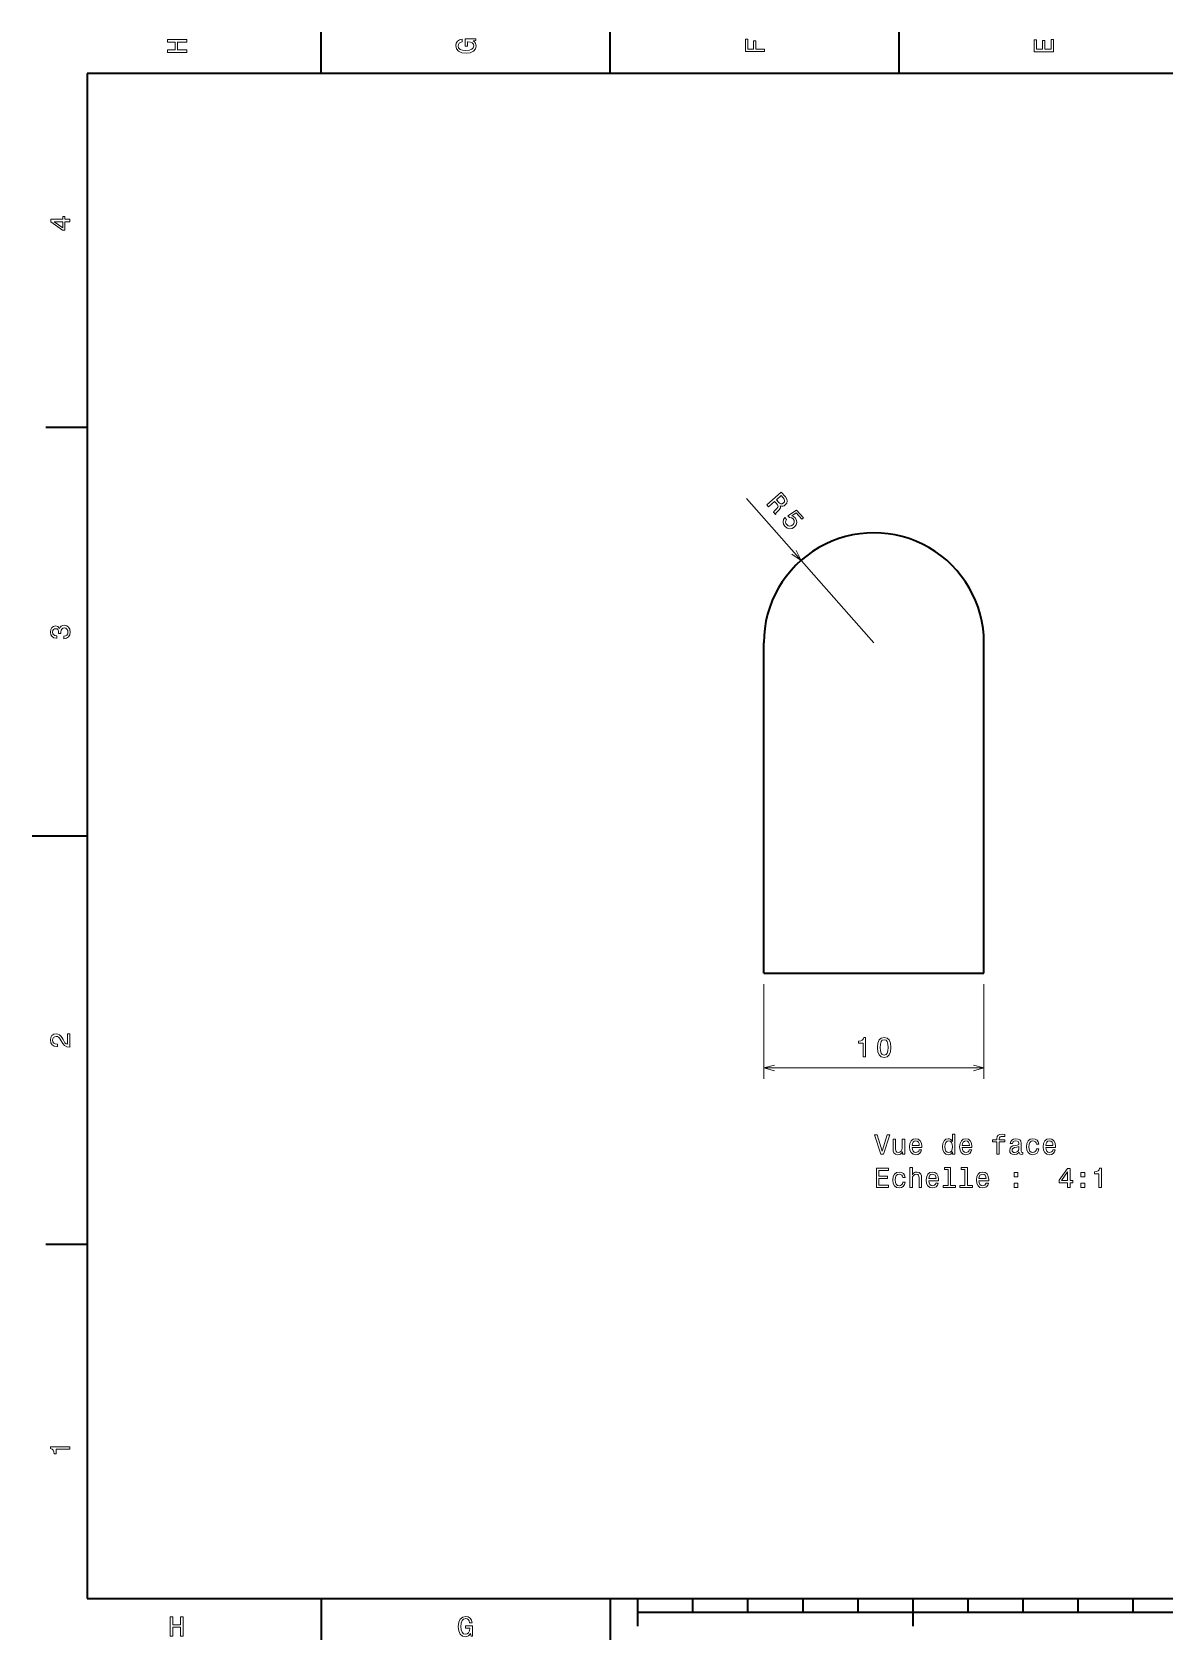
# Model space of a CAD drawing. Extents: x 0 to 420, y 0 to 297.
# Drawn here: x 0 to 205.8, y 2.5 to 294.5 of the extents above; entities that cross this region are included whole.
import ezdxf

# ---------------------------------------------------------------- set-up
doc = ezdxf.new("R2010")
doc.units = 0

msp = doc.modelspace()

# ---------------------------------------------------------------- linework, layer by layer
at = {"color": 7, "lineweight": 35, "ltscale": 0.1875}
for p, q in [((52.5, 287), (52.5, 294.5)), ((105, 287), (105, 294.5)), ((157.5, 287), (157.5, 294.5)), ((10, 222.699997), (2.5, 222.699997)), ((10, 74.300003), (2.5, 74.300003)), ((52.5, 10), (52.5, 2.5)), ((105, 10), (105, 2.5))]:
    msp.add_line(p, q, dxfattribs=at)
at = {"color": 7, "lineweight": 35}
for p, q in [((410, 287), (10, 287)), ((10, 287), (10, 10)), ((132.937302, 123.568329), (132.937302, 183.568329)), ((172.937302, 123.568329), (172.937302, 183.568329)), ((132.937302, 123.568329), (172.937302, 123.568329)), ((10, 10), (410, 10)), ((110, 7.5), (310, 7.5))]:
    msp.add_line(p, q, dxfattribs=at)
at = {"color": 7, "lineweight": 13}
for p, q in [((152.937302, 183.568329), (129.783676, 209.81543)), ((132.937302, 106.387039), (172.937302, 106.387039))]:
    msp.add_line(p, q, dxfattribs=at)
at = {"color": 7, "lineweight": 35, "ltscale": 0.25}
msp.add_line((10, 148.5), (0, 148.5), dxfattribs=at)
at = {"color": 7, "lineweight": 13, "ltscale": 0.429532}
for p, q in [((132.937302, 121.568329), (132.937302, 104.387039)), ((172.937302, 121.568329), (172.937302, 104.387039))]:
    msp.add_line(p, q, dxfattribs=at)
at = {"color": 7, "lineweight": 35, "ltscale": 0.125}
for p, q in [((110, 10), (110, 5)), ((160, 10), (160, 5))]:
    msp.add_line(p, q, dxfattribs=at)
at = {"color": 7, "lineweight": 35, "ltscale": 0.0625}
for p, q in [((120, 10), (120, 7.5)), ((130, 10), (130, 7.5)), ((140, 10), (140, 7.5)), ((150, 10), (150, 7.5)), ((170, 10), (170, 7.5)), ((180, 10), (180, 7.5)), ((190, 10), (190, 7.5)), ((200, 10), (200, 7.5))]:
    msp.add_line(p, q, dxfattribs=at)
at = {"color": 7, "lineweight": 13}
for points in [[(28.083214, 290.829987), (28.083214, 291.299011), (26.439121, 291.299011), (26.439121, 292.701019), (28.083214, 292.701019), (28.083214, 293.164978), (24.583214, 293.164978), (24.583214, 292.701019), (26.010447, 292.701019), (26.010447, 291.299011), (24.583214, 291.299011), (24.583214, 290.829987)], [(80.114197, 292.922913), (80.583214, 293.008667), (80.583214, 293.260803), (78.692001, 293.260803), (78.692001, 291.984863), (79.120674, 291.984863), (79.120674, 292.771606), (79.15094, 292.771606), (79.614914, 292.71109), (79.957855, 292.549713), (80.174713, 292.302612), (80.245316, 291.994965), (80.154541, 291.652039), (79.882202, 291.384735), (79.433357, 291.213257), (78.818085, 291.15274), (78.207855, 291.208221), (77.759003, 291.3797), (77.486671, 291.652039), (77.390854, 292.020172), (77.441284, 292.272339), (77.582497, 292.479126), (77.819527, 292.630402), (78.137245, 292.716156), (78.137245, 293.215424), (77.653099, 293.08429), (77.289986, 292.837189), (77.068085, 292.489197), (76.987396, 292.050446), (77.113472, 291.475525), (77.481628, 291.041779), (78.0616, 290.764404), (78.833214, 290.668579), (79.609871, 290.764404), (80.189842, 291.041779), (80.557999, 291.450287), (80.679039, 291.964691), (80.638687, 292.252167), (80.537827, 292.509369), (80.361313, 292.731262)], [(133.083206, 290.966156), (133.083206, 291.43515), (131.474411, 291.43515), (131.474411, 292.907776), (131.055832, 292.907776), (131.055832, 291.43515), (130.006836, 291.43515), (130.006836, 293.245697), (129.583206, 293.245697), (129.583206, 290.966156)], [(185.583206, 290.940918), (185.583206, 293.159943), (185.159576, 293.159943), (185.159576, 291.404907), (183.974411, 291.404907), (183.974411, 292.968292), (183.555832, 292.968292), (183.555832, 291.404907), (182.506836, 291.404907), (182.506836, 293.119598), (182.083206, 293.119598), (182.083206, 290.940918)], [(6.833213, 260.077362), (6.833213, 260.53125), (5.965778, 260.53125), (5.965778, 261.030548), (5.56232, 261.030548), (5.56232, 260.53125), (3.408862, 260.53125), (3.408862, 260.072327), (5.521974, 258.539185), (5.965778, 258.539185), (5.965778, 260.077362)], [(5.56232, 258.96283), (3.993876, 260.077362), (5.56232, 260.077362)], [(133.480682, 208.647766), (133.790955, 208.296036), (134.899078, 209.27356), (135.216019, 208.914276), (135.438217, 208.639526), (135.532059, 208.426392), (135.48732, 208.22554), (135.297546, 207.990875), (134.973846, 207.671707), (134.770737, 207.452179), (134.678391, 207.290024), (135.028702, 206.892914), (135.100555, 206.956299), (135.129715, 207.136703), (135.299698, 207.340454), (135.699921, 207.74057), (135.957123, 208.081787), (135.978714, 208.255508), (135.930466, 208.455048), (136.158463, 208.387177), (136.384247, 208.398041), (136.610718, 208.476776), (136.831177, 208.63089), (137.102158, 208.964081), (137.20697, 209.325562), (137.130493, 209.701935), (136.879395, 210.085693), (136.105392, 210.96312)], [(136.471191, 209.900452), (136.652008, 209.649719), (136.723602, 209.423706), (136.68132, 209.204834), (136.503326, 208.987305), (136.25061, 208.831604), (136.028168, 208.816956), (135.806625, 208.930878), (135.57753, 209.152466), (135.220551, 209.557129), (136.094193, 210.32782)], [(136.75177, 206.319489), (136.515045, 205.962708), (136.436478, 205.563873), (136.525406, 205.158112), (136.775604, 204.760132), (137.180649, 204.438202), (137.629532, 204.302902), (138.091339, 204.374023), (138.532928, 204.635803), (138.827942, 205.010376), (138.943878, 205.435455), (138.871414, 205.8759), (138.612091, 206.299469), (138.316498, 206.543091), (137.998184, 206.652344), (138.798828, 207.170334), (139.813049, 206.020599), (140.123184, 206.294174), (138.885422, 207.697296), (137.310165, 206.677567), (137.577057, 206.375), (137.948318, 206.312454), (138.259491, 206.089294), (138.431412, 205.810547), (138.473862, 205.518478), (138.391968, 205.237762), (138.190399, 204.985962), (137.915436, 204.817383), (137.623352, 204.774933), (137.342636, 204.856842), (137.090851, 205.058395), (136.940506, 205.282196), (136.890701, 205.513992), (136.926773, 205.747559), (137.062042, 205.967773)], [(5.73379, 184.329117), (5.769093, 184.329117), (6.253242, 184.409805), (6.616354, 184.646835), (6.848343, 185.020035), (6.934078, 185.514282), (6.848343, 186.038773), (6.626441, 186.432144), (6.273415, 186.684311), (5.819525, 186.775085), (5.521974, 186.734741), (5.279899, 186.623795), (5.0933, 186.44223), (4.957133, 186.20015), (4.684798, 186.527969), (4.251081, 186.643967), (3.857709, 186.568314), (3.560158, 186.351456), (3.373559, 185.998428), (3.307997, 185.514282), (3.388689, 185.060394), (3.610591, 184.712402), (3.963617, 184.485458), (4.432637, 184.409805), (4.46794, 184.409805), (4.46794, 184.858658), (4.145173, 184.899002), (3.913184, 185.030121), (3.771974, 185.241943), (3.721542, 185.53949), (3.761888, 185.801743), (3.867795, 185.993378), (4.039265, 186.109375), (4.271254, 186.15477), (4.518372, 186.109375), (4.684798, 185.988342), (4.785663, 185.77652), (4.815922, 185.489059), (4.810879, 185.292374), (5.209294, 185.292374), (5.199208, 185.53949), (5.244596, 185.857224), (5.365634, 186.094254), (5.56232, 186.235458), (5.819525, 186.285889), (6.112032, 186.230423), (6.328891, 186.084167), (6.465058, 185.852173), (6.510447, 185.54454), (6.460014, 185.226807), (6.308718, 184.994827), (6.066643, 184.848572), (5.73379, 184.793091)], [(6.833213, 110.169449), (6.833213, 112.575073), (6.399496, 112.575073), (6.399496, 110.673775), (6.162464, 110.779686), (5.965778, 110.961243), (5.607709, 111.521034), (5.456412, 111.818588), (5.239553, 112.151443), (4.987392, 112.388474), (4.689842, 112.524643), (4.351945, 112.575073), (3.928314, 112.489334), (3.595461, 112.252304), (3.383646, 111.889191), (3.307997, 111.420174), (3.393732, 110.93602), (3.630764, 110.567871), (4.009006, 110.330833), (4.508286, 110.250145), (4.578891, 110.250145), (4.578891, 110.709076), (4.538545, 110.709076), (4.195605, 110.754463), (3.943444, 110.890633), (3.782061, 111.107491), (3.726585, 111.394958), (3.777017, 111.687462), (3.903098, 111.90432), (4.099784, 112.045532), (4.346902, 112.095963), (4.578891, 112.060661), (4.775577, 111.964844), (4.947046, 111.803459), (5.098343, 111.581558), (5.259727, 111.284004), (5.572406, 110.789772), (5.90526, 110.441788), (6.308718, 110.235016), (6.818084, 110.169449)], [(150.978516, 108.387039), (151.437439, 108.387039), (151.437439, 111.912254), (151.094513, 111.912254), (151.003723, 111.604614), (150.822174, 111.397842), (150.5448, 111.276802), (150.161514, 111.236458), (150.161514, 110.878387), (150.978516, 110.878387)], [(153.58989, 110.096687), (153.665543, 109.304901), (153.902573, 108.740059), (154.280823, 108.397125), (154.805313, 108.286171), (155.324768, 108.397125), (155.703003, 108.740059), (155.934998, 109.304901), (156.015686, 110.096687), (155.934998, 110.88343), (155.839172, 111.196114), (155.703003, 111.453316), (155.324768, 111.796257), (154.805313, 111.912254), (154.280823, 111.796257), (153.902573, 111.448273), (153.665543, 110.88343)], [(154.074051, 110.096687), (154.114395, 110.706917), (154.240479, 111.145683), (154.467422, 111.402885), (154.805313, 111.493668), (155.138168, 111.402885), (155.365112, 111.145683), (155.491196, 110.706917), (155.53154, 110.096687), (155.491196, 109.481415), (155.365112, 109.042656), (155.138168, 108.785446), (154.805313, 108.699715), (154.467422, 108.785446), (154.240479, 109.042656), (154.114395, 109.481415)], [(155.33284, 94.216743), (154.455307, 91.236198), (153.552582, 94.216743), (153.073471, 94.216743), (154.203156, 90.7117), (154.707474, 90.7117), (155.811935, 94.216743)], [(159.871735, 91.937202), (161.646957, 91.937202), (161.651993, 92.143974), (161.571304, 92.723946), (161.349411, 93.157669), (160.996384, 93.419914), (160.527359, 93.515732), (160.06842, 93.414871), (159.715393, 93.132446), (159.488449, 92.673515), (159.407761, 92.068329), (159.483414, 91.448013), (159.710358, 90.994118), (160.058334, 90.7117), (160.512238, 90.615883), (160.905609, 90.681442), (161.228363, 90.852913), (161.465393, 91.125244), (161.601563, 91.488358), (161.162811, 91.488358), (161.072021, 91.286629), (160.940903, 91.13533), (160.567703, 91.014297), (160.280243, 91.069771), (160.063385, 91.246284), (159.922165, 91.533745), (159.871735, 91.922073)], [(167.219727, 91.130287), (167.219727, 90.7117), (167.663528, 90.7117), (167.663528, 94.332741), (167.224762, 94.332741), (167.224762, 93.006371), (166.886871, 93.389656), (166.680099, 93.480431), (166.443069, 93.515732), (166.014389, 93.414871), (165.681534, 93.132446), (165.464676, 92.678558), (165.389038, 92.068329), (165.464676, 91.458099), (165.681534, 90.999161), (166.014389, 90.7117), (166.443069, 90.615883), (166.680099, 90.651184), (166.891907, 90.741959)], [(168.979813, 91.937202), (170.75502, 91.937202), (170.760071, 92.143974), (170.679382, 92.723946), (170.457474, 93.157669), (170.104446, 93.419914), (169.635437, 93.515732), (169.176498, 93.414871), (168.823471, 93.132446), (168.596527, 92.673515), (168.515839, 92.068329), (168.591476, 91.448013), (168.81842, 90.994118), (169.166412, 90.7117), (169.6203, 90.615883), (170.013672, 90.681442), (170.336441, 90.852913), (170.573471, 91.125244), (170.709641, 91.488358), (170.270874, 91.488358), (170.180099, 91.286629), (170.048981, 91.13533), (169.675781, 91.014297), (169.388306, 91.069771), (169.171448, 91.246284), (169.030243, 91.533745), (168.979813, 91.922073)], [(175.278809, 92.950897), (175.278809, 90.7117), (175.72261, 90.7117), (175.72261, 92.950897), (176.731247, 92.950897), (176.731247, 93.329132), (175.72261, 93.329132), (175.72261, 93.49556), (175.757904, 93.697289), (175.873901, 93.833458), (176.070587, 93.914146), (176.353012, 93.944412), (176.731247, 93.92424), (176.731247, 94.307526), (176.252136, 94.332741), (175.81842, 94.287346), (175.515839, 94.151184), (175.334274, 93.914146), (175.278809, 93.576256), (175.278809, 93.329132), (174.466843, 93.329132), (174.466843, 92.950897)], [(179.308334, 91.064728), (179.308334, 91.049599), (179.333557, 90.878128), (179.40921, 90.757088), (179.726929, 90.66127), (179.974045, 90.701614), (179.974045, 91.044556), (179.868134, 91.029427), (179.726929, 91.094986), (179.701706, 91.296715), (179.701706, 92.69873), (179.64119, 93.056801), (179.464676, 93.30896), (179.157043, 93.460258), (178.723328, 93.515732), (178.299698, 93.455215), (177.987015, 93.283745), (177.790329, 93.016457), (177.724762, 92.663429), (177.724762, 92.633171), (178.123184, 92.633171), (178.158478, 92.844986), (178.26944, 92.996284), (178.450989, 93.087059), (178.708191, 93.12236), (178.955322, 93.097145), (179.131821, 93.0215), (179.237732, 92.890373), (179.273041, 92.708817), (179.252869, 92.497002), (179.17218, 92.391098), (178.970444, 92.34066), (178.592194, 92.300316), (178.158478, 92.209541), (177.850845, 92.048157), (177.669296, 91.795998), (177.613815, 91.422798), (177.664246, 91.089943), (177.820587, 90.842827), (178.072754, 90.686485), (178.420731, 90.631012), (178.889755, 90.736916)], [(182.460358, 92.522217), (182.899109, 92.522217), (182.808334, 92.925674), (182.591476, 93.243401), (182.253586, 93.440086), (181.814819, 93.515732), (181.330673, 93.414871), (180.962524, 93.132446), (180.73053, 92.673515), (180.649841, 92.058243), (180.725494, 91.448013), (180.952423, 90.994118), (181.310501, 90.7117), (181.799698, 90.615883), (182.233414, 90.691528), (182.571304, 90.903343), (182.803299, 91.236198), (182.90416, 91.68), (182.48053, 91.68), (182.404877, 91.397583), (182.263672, 91.18576), (182.061935, 91.054642), (181.814819, 91.014297), (181.507187, 91.079857), (181.285278, 91.281586), (181.149109, 91.609398), (181.103729, 92.073372), (181.149109, 92.52726), (181.290329, 92.855072), (181.517273, 93.056801), (181.814819, 93.127403), (182.077072, 93.082016), (182.273758, 92.966026), (182.404877, 92.774384)], [(184.159927, 91.937202), (185.935135, 91.937202), (185.940186, 92.143974), (185.859497, 92.723946), (185.637589, 93.157669), (185.284561, 93.419914), (184.815536, 93.515732), (184.356613, 93.414871), (184.003586, 93.132446), (183.776642, 92.673515), (183.695953, 92.068329), (183.771591, 91.448013), (183.998535, 90.994118), (184.346527, 90.7117), (184.800415, 90.615883), (185.193787, 90.681442), (185.516556, 90.852913), (185.753586, 91.125244), (185.889755, 91.488358), (185.450989, 91.488358), (185.360214, 91.286629), (185.229095, 91.13533), (184.855896, 91.014297), (184.56842, 91.069771), (184.351563, 91.246284), (184.210358, 91.533745), (184.159927, 91.922073)], [(158.535278, 93.419914), (158.091476, 93.419914), (158.091476, 91.856514), (158.041046, 91.493401), (157.894791, 91.231155), (157.667847, 91.069771), (157.3703, 91.019341), (157.13327, 91.059685), (156.981964, 91.180717), (156.89624, 91.387489), (156.876068, 91.68), (156.876068, 93.419914), (156.432251, 93.419914), (156.432251, 91.639656), (156.447388, 91.281586), (156.543213, 90.984032), (156.835724, 90.7117), (157.304733, 90.615883), (157.5569, 90.651184), (157.773758, 90.741959), (157.960358, 90.8983), (158.111649, 91.125244), (158.111649, 90.7117), (158.535278, 90.7117)], [(159.871735, 92.310402), (159.927216, 92.658386), (160.063385, 92.915588), (160.270157, 93.07193), (160.542496, 93.127403), (160.809784, 93.07193), (161.016556, 92.915588), (161.142639, 92.658386), (161.188019, 92.310402)], [(166.518707, 93.117317), (166.811218, 93.046715), (167.033127, 92.850029), (167.164246, 92.522217), (167.214676, 92.068329), (167.164246, 91.609398), (167.033127, 91.281586), (166.811218, 91.079857), (166.518707, 91.014297), (166.241333, 91.079857), (166.029526, 91.281586), (165.888306, 91.614441), (165.842926, 92.068329), (165.888306, 92.517174), (166.029526, 92.844986), (166.241333, 93.046715)], [(168.979813, 92.310402), (169.035278, 92.658386), (169.171448, 92.915588), (169.37822, 93.07193), (169.650558, 93.127403), (169.917847, 93.07193), (170.124619, 92.915588), (170.250702, 92.658386), (170.296097, 92.310402)], [(179.257904, 91.659828), (179.197388, 91.397583), (179.036011, 91.195847), (178.79393, 91.064728), (178.496384, 91.019341), (178.304733, 91.044556), (178.168564, 91.125244), (178.08284, 91.266457), (178.057617, 91.463142), (178.077789, 91.639656), (178.158478, 91.765732), (178.481247, 91.906944), (178.889755, 91.967461), (179.257904, 92.088501)], [(184.159927, 92.310402), (184.215393, 92.658386), (184.351563, 92.915588), (184.558334, 93.07193), (184.830673, 93.127403), (185.097961, 93.07193), (185.304733, 92.915588), (185.430817, 92.658386), (185.476196, 92.310402)], [(153.39624, 84.664871), (155.61525, 84.664871), (155.61525, 85.088501), (153.860214, 85.088501), (153.860214, 86.273659), (155.423615, 86.273659), (155.423615, 86.692245), (153.860214, 86.692245), (153.860214, 87.741241), (155.574905, 87.741241), (155.574905, 88.164871), (153.39624, 88.164871)], [(159.483414, 84.664871), (159.927216, 84.664871), (159.927216, 86.228271), (159.97261, 86.586342), (160.118851, 86.848587), (160.34581, 87.009972), (160.648392, 87.070488), (160.890472, 87.020058), (161.041763, 86.883888), (161.117416, 86.656944), (161.142639, 86.354355), (161.142639, 84.664871), (161.586441, 84.664871), (161.586441, 86.445129), (161.566269, 86.8032), (161.475479, 87.100754), (161.177933, 87.373085), (160.713959, 87.468903), (160.461792, 87.433601), (160.244934, 87.337784), (160.063385, 87.186485), (159.927216, 86.979713), (159.927216, 88.285912), (159.483414, 88.285912)], [(166.438019, 87.912712), (166.438019, 85.038071), (165.525192, 85.038071), (165.525192, 84.664871), (167.789612, 84.664871), (167.789612, 85.038071), (166.881821, 85.038071), (166.881821, 88.285912), (165.74205, 88.285912), (165.74205, 87.912712)], [(169.474045, 87.912712), (169.474045, 85.038071), (168.561218, 85.038071), (168.561218, 84.664871), (170.825623, 84.664871), (170.825623, 85.038071), (169.917847, 85.038071), (169.917847, 88.285912), (168.778076, 88.285912), (168.778076, 87.912712)], [(188.128937, 84.664871), (188.582825, 84.664871), (188.582825, 85.532303), (189.082108, 85.532303), (189.082108, 85.935768), (188.582825, 85.935768), (188.582825, 88.089226), (188.123901, 88.089226), (186.590759, 85.976112), (186.590759, 85.532303), (188.128937, 85.532303)], [(193.832825, 84.664871), (194.291763, 84.664871), (194.291763, 88.190086), (193.948822, 88.190086), (193.858047, 87.882454), (193.676483, 87.675674), (193.399109, 87.554642), (193.015823, 87.514297), (193.015823, 87.156227), (193.832825, 87.156227)], [(158.172165, 86.475388), (158.610931, 86.475388), (158.520157, 86.878845), (158.303299, 87.196571), (157.965393, 87.393257), (157.526642, 87.468903), (157.042496, 87.368042), (156.674332, 87.085617), (156.442352, 86.626686), (156.361649, 86.011414), (156.437302, 85.401184), (156.664246, 84.947289), (157.022308, 84.664871), (157.511505, 84.569054), (157.945221, 84.644699), (158.283127, 84.856514), (158.515106, 85.189369), (158.615982, 85.633171), (158.192352, 85.633171), (158.116699, 85.350754), (157.975479, 85.138931), (157.773758, 85.007813), (157.526642, 84.967468), (157.219009, 85.033028), (156.997101, 85.234756), (156.860931, 85.562569), (156.815536, 86.026543), (156.860931, 86.480431), (157.002136, 86.808243), (157.229095, 87.009972), (157.526642, 87.080574), (157.788879, 87.035187), (157.985565, 86.919197), (158.116699, 86.727554)], [(162.907761, 85.890373), (164.682983, 85.890373), (164.688019, 86.097145), (164.60733, 86.677116), (164.385422, 87.11084), (164.03241, 87.373085), (163.563385, 87.468903), (163.104446, 87.368042), (162.751419, 87.085617), (162.524475, 86.626686), (162.443787, 86.0215), (162.51944, 85.401184), (162.746384, 84.947289), (163.09436, 84.664871), (163.548248, 84.569054), (163.94162, 84.634613), (164.264389, 84.806084), (164.501419, 85.078415), (164.637589, 85.441528), (164.198822, 85.441528), (164.108047, 85.239799), (163.976929, 85.088501), (163.603729, 84.967468), (163.316269, 85.022942), (163.099411, 85.199455), (162.958191, 85.486916), (162.907761, 85.875244)], [(162.907761, 86.263573), (162.963242, 86.611557), (163.099411, 86.868759), (163.306183, 87.025101), (163.578506, 87.080574), (163.84581, 87.025101), (164.052582, 86.868759), (164.17865, 86.611557), (164.224045, 86.263573)], [(172.015839, 85.890373), (173.791046, 85.890373), (173.796097, 86.097145), (173.715393, 86.677116), (173.4935, 87.11084), (173.140472, 87.373085), (172.671448, 87.468903), (172.212524, 87.368042), (171.859497, 87.085617), (171.632553, 86.626686), (171.551849, 86.0215), (171.627502, 85.401184), (171.854446, 84.947289), (172.202438, 84.664871), (172.656326, 84.569054), (173.049698, 84.634613), (173.372467, 84.806084), (173.609497, 85.078415), (173.745667, 85.441528), (173.3069, 85.441528), (173.216125, 85.239799), (173.084991, 85.088501), (172.711792, 84.967468), (172.424332, 85.022942), (172.207474, 85.199455), (172.066269, 85.486916), (172.015839, 85.875244)], [(172.015839, 86.263573), (172.071304, 86.611557), (172.207474, 86.868759), (172.414246, 87.025101), (172.686584, 87.080574), (172.953873, 87.025101), (173.160645, 86.868759), (173.286728, 86.611557), (173.332123, 86.263573)], [(178.395508, 86.621643), (179.091476, 86.621643), (179.091476, 87.373085), (178.395508, 87.373085)], [(178.395508, 84.664871), (179.091476, 84.664871), (179.091476, 85.416313), (178.395508, 85.416313)], [(187.014389, 85.935768), (188.128937, 87.504211), (188.128937, 85.935768)], [(190.539612, 86.621643), (191.235565, 86.621643), (191.235565, 87.373085), (190.539612, 87.373085)], [(190.539612, 84.664871), (191.235565, 84.664871), (191.235565, 85.416313), (190.539612, 85.416313)], [(6.833213, 37.109222), (6.833213, 37.568153), (3.307997, 37.568153), (3.307997, 37.225216), (3.615634, 37.134438), (3.822406, 36.952881), (3.943444, 36.675503), (3.98379, 36.292217), (4.341859, 36.292217), (4.341859, 37.109222)], [(25.079971, 3.166787), (25.548992, 3.166787), (25.548992, 4.810879), (26.95101, 4.810879), (26.95101, 3.166787), (27.414986, 3.166787), (27.414986, 6.666787), (26.95101, 6.666787), (26.95101, 5.239553), (25.548992, 5.239553), (25.548992, 6.666787), (25.079971, 6.666787)], [(79.672913, 3.635807), (79.758644, 3.166787), (80.010803, 3.166787), (80.010803, 5.057997), (78.734871, 5.057997), (78.734871, 4.629323), (79.521614, 4.629323), (79.521614, 4.599063), (79.46109, 4.135087), (79.299713, 3.792147), (79.052589, 3.575288), (78.744957, 3.504683), (78.402016, 3.595461), (78.134727, 3.867795), (77.963257, 4.316643), (77.902733, 4.931916), (77.958214, 5.542147), (78.129684, 5.990994), (78.402016, 6.263329), (78.770172, 6.35915), (79.022331, 6.308718), (79.229103, 6.167507), (79.380402, 5.930475), (79.466141, 5.612752), (79.965416, 5.612752), (79.83429, 6.096902), (79.587173, 6.460014), (79.239189, 6.681916), (78.80043, 6.762608), (78.225502, 6.636527), (77.791786, 6.268372), (77.514404, 5.6884), (77.418587, 4.916787), (77.514404, 4.14013), (77.791786, 3.560158), (78.200287, 3.192003), (78.714699, 3.070965), (79.002159, 3.111311), (79.259361, 3.212176), (79.48127, 3.388689)]]:
    msp.add_lwpolyline(points, close=True, dxfattribs=at)
for points in [[(138.040497, 199.672958), (139.706665, 198.566666), (138.816864, 200.357819)], [(134.869156, 106.904671), (132.937302, 106.387039), (134.869156, 105.8694)], [(171.005447, 105.8694), (172.937302, 106.387039), (171.005447, 106.904671)]]:
    msp.add_lwpolyline(points, dxfattribs=at)
at = {"color": 7, "lineweight": 35}
msp.add_arc((152.937302, 183.568329), 20, 0, 180.000005, dxfattribs=at)

doc.saveas('drawing.dxf')
